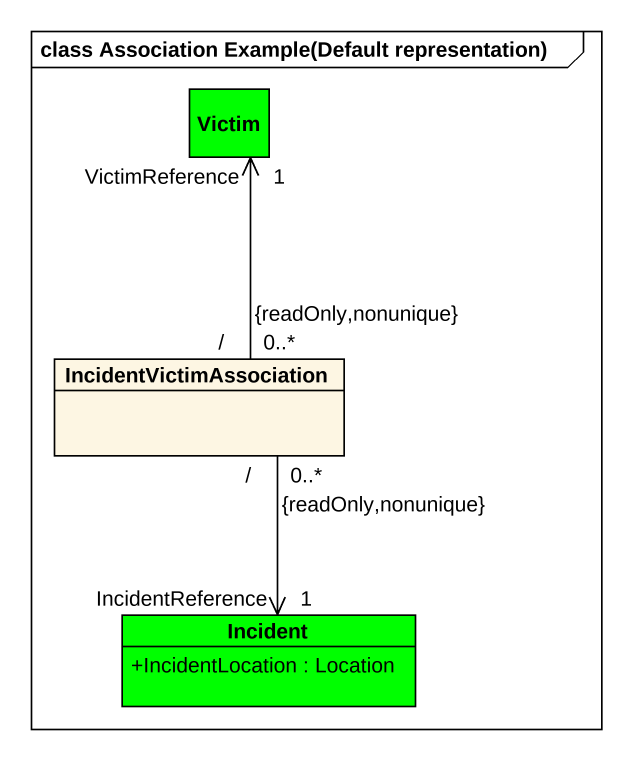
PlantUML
@startuml
mainframe class Association Example(Default representation)
hide circle
hide empty members
skinparam classAttributeIconSize 0
class Victim #00FF00
class IncidentVictimAssociation
class Incident #00FF00 {
  +IncidentLocation : Location
}
IncidentVictimAssociation "/\n0..*\n{readOnly,nonunique}" -up-> "VictimReference\n1" Victim
IncidentVictimAssociation "/\n0..*\n{readOnly,nonunique}" --> "IncidentReference\n1" Incident
@enduml
